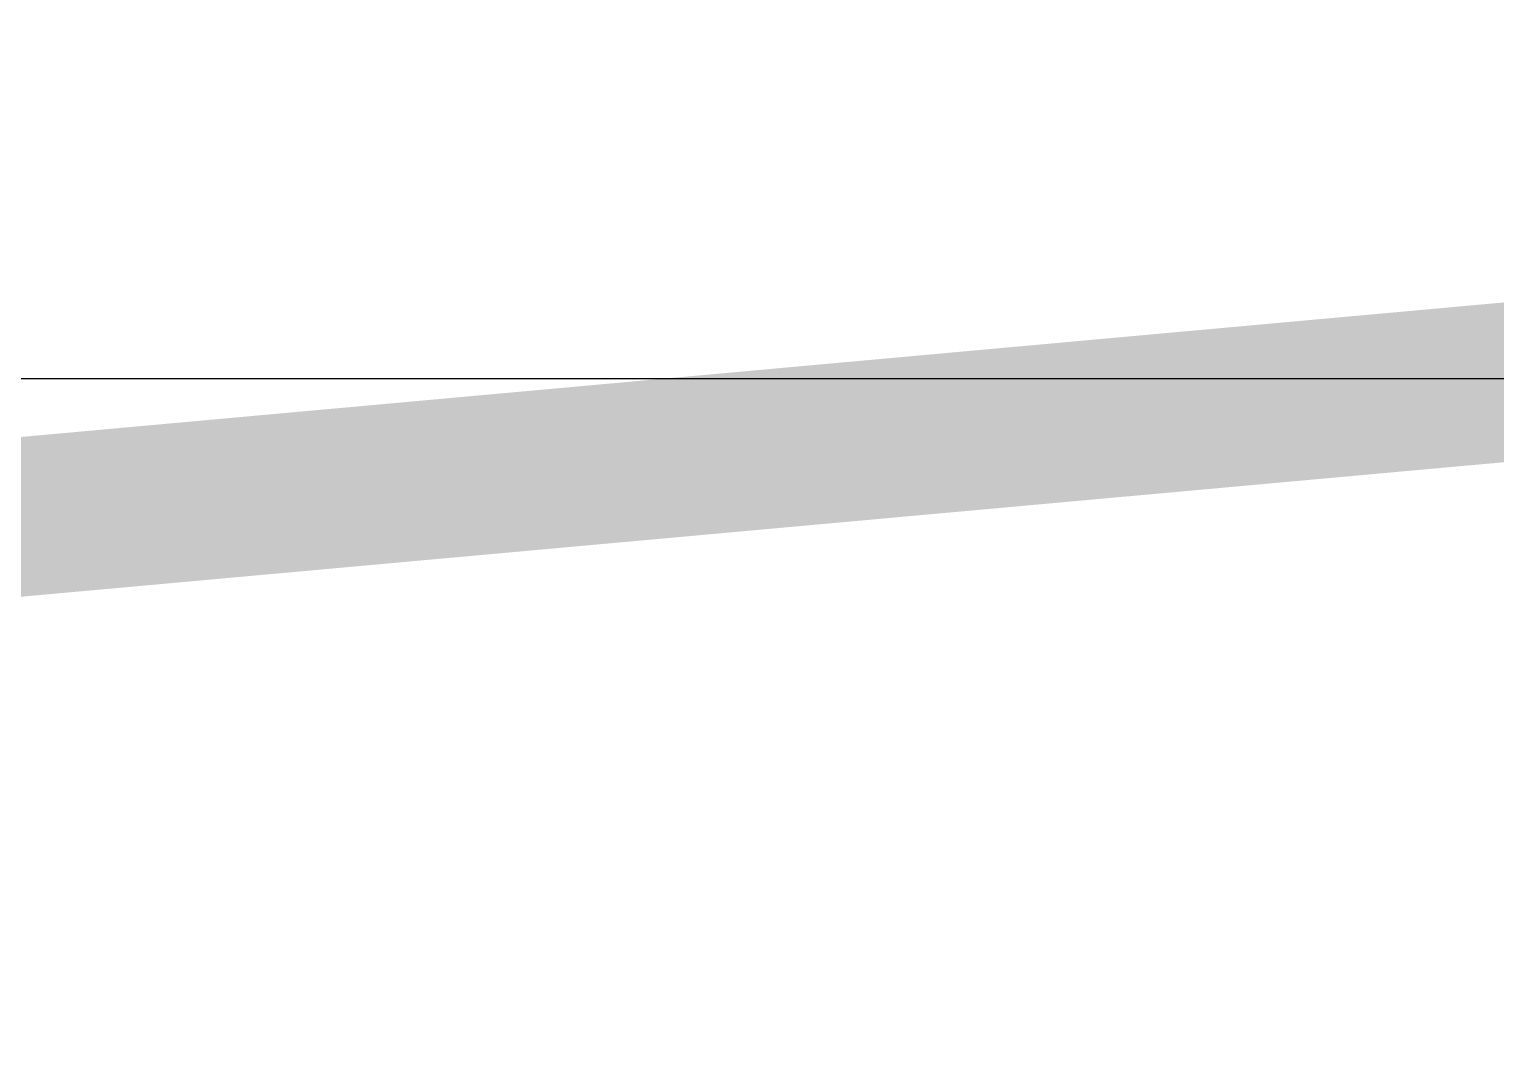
# Model space of a CAD drawing. Header units: millimetres. Extents: x 80 to 238, y 80 to 227.
# Drawn here: x 102.494 to 103.876, y 96.36 to 97.321 of the extents above; entities that cross this region are included whole.
import ezdxf

# ---------------------------------------------------------------- set-up
doc = ezdxf.new("R2010")
doc.units = ezdxf.units.MM
for name, color, linetype in [('DrillDrawing', 1, 'Continuous'), ('KeepOutLayer', 6, 'Continuous'), ('Mechanical1', 6, 'Continuous'), ('MidLayer2', 76, 'Continuous')]:
    doc.layers.add(name, color=color, linetype=linetype)

msp = doc.modelspace()

# ---------------------------------------------------------------- linework, layer by layer
at = {"layer": 'DrillDrawing', "const_width": 0.15}
msp.add_lwpolyline([(83.2252, 110.8907, -1.632083), (101.0442, 80.0273)], format="xyb", dxfattribs=at)
at = {"layer": 'KeepOutLayer', "const_width": 0.15}
msp.add_lwpolyline([(83.2252, 110.8907, -1.632083), (101.0442, 80.0273)], format="xyb", dxfattribs=at)
at = {"layer": 'Mechanical1', "const_width": 0.15}
msp.add_lwpolyline([(83.2252, 110.8907, -1.632083), (101.0442, 80.0273)], format="xyb", dxfattribs=at)
msp.add_lwpolyline([(96.5184, 96.3202), (104.0873, 97.0072)], dxfattribs=at)
at = {"layer": 'MidLayer2'}
msp.add_line((80.666, 96.9924), (112.3399, 96.9922), dxfattribs=at)

doc.saveas('drawing.dxf')
